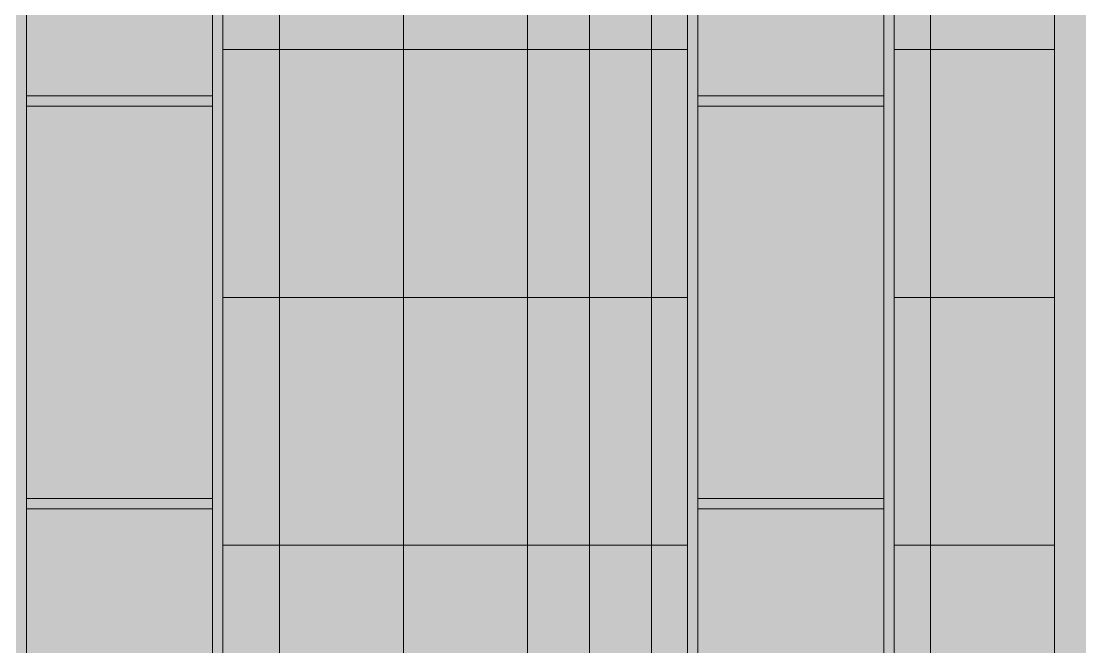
# Model space of a CAD drawing. Header units: millimetres. Extents: x 1499747 to 4230374, y -28481 to 441852.
# Drawn here: x 4049442 to 4054565, y 374135 to 377166 of the extents above; entities that cross this region are included whole.
import ezdxf

# ---------------------------------------------------------------- set-up
doc = ezdxf.new("R2010")
doc.units = ezdxf.units.MM
doc.header["$MEASUREMENT"] = 0
doc.layers.add('Чертеж и Рисунок', color=7, linetype='Continuous')

msp = doc.modelspace()

# ---------------------------------------------------------------- hatches: boundary and pattern name
at = {"layer": 'Чертеж и Рисунок', "linetype": 'Continuous', "lineweight": 0, "true_color": 0xffffff}
for points in [[(4054941.97443, 393328.40133), (4054441.97367, 393328.40133), (4054441.97367, 373528.37108), (4054941.97443, 373528.37108)], [(4050691.96794, 374028.37184), (4050691.96794, 377328.37688), (4050416.96752, 377328.37688), (4050416.96752, 374028.37184)], [(4052191.97023, 374028.37184), (4052191.97023, 377328.37688), (4051291.96885, 377328.37688), (4051291.96885, 374028.37184)], [(4053841.97275, 374028.37184), (4053841.97275, 377328.37688), (4053666.97248, 377328.37688), (4053666.97248, 374028.37184)]]:
    msp.add_hatch(color=7, dxfattribs=at).paths.add_polyline_path(points)
at = {"layer": 'Чертеж и Рисунок', "linetype": 'Continuous', "lineweight": 0, "true_color": 0x2e2e2e}
for points in [[(4049416.96599, 376778.37604), (4049466.96606, 376778.37604), (4049466.96606, 377328.37688), (4049416.96599, 377328.37688)], [(4050416.96752, 377328.37688), (4050366.96744, 377328.37688), (4050366.96744, 376778.37604), (4050416.96752, 376778.37604)], [(4052666.97095, 376778.37604), (4052716.97103, 376778.37604), (4052716.97103, 377328.37688), (4052666.97095, 377328.37688)], [(4053666.97248, 377328.37688), (4053616.97241, 377328.37688), (4053616.97241, 376778.37604), (4053666.97248, 376778.37604)], [(4049416.96599, 374828.37307), (4049466.96606, 374828.37307), (4049466.96606, 376778.37604), (4049416.96599, 376778.37604)], [(4049466.96606, 376753.37601), (4049696.96642, 376753.37601), (4049696.96642, 376803.37608), (4049466.96606, 376803.37608)], [(4049696.96642, 376753.37601), (4050366.96744, 376753.37601), (4050366.96744, 376803.37608), (4049696.96642, 376803.37608)], [(4050416.96752, 376778.37604), (4050366.96744, 376778.37604), (4050366.96744, 374828.37307), (4050416.96752, 374828.37307)], [(4052666.97095, 374828.37307), (4052716.97103, 374828.37307), (4052716.97103, 376778.37604), (4052666.97095, 376778.37604)], [(4052716.97103, 376753.37601), (4052946.97138, 376753.37601), (4052946.97138, 376803.37608), (4052716.97103, 376803.37608)], [(4052946.97138, 376753.37601), (4053616.97241, 376753.37601), (4053616.97241, 376803.37608), (4052946.97138, 376803.37608)], [(4053666.97248, 376778.37604), (4053616.97241, 376778.37604), (4053616.97241, 374828.37307), (4053666.97248, 374828.37307)], [(4049416.96599, 374028.37184), (4049466.96606, 374028.37184), (4049466.96606, 374828.37307), (4049416.96599, 374828.37307)], [(4049696.96642, 374853.3731), (4049466.96606, 374853.3731), (4049466.96606, 374803.37303), (4049696.96642, 374803.37303)], [(4050366.96744, 374853.3731), (4049696.96642, 374853.3731), (4049696.96642, 374803.37303), (4050366.96744, 374803.37303)], [(4050416.96752, 374828.37307), (4050366.96744, 374828.37307), (4050366.96744, 374028.37184), (4050416.96752, 374028.37184)], [(4052666.97095, 374028.37184), (4052716.97103, 374028.37184), (4052716.97103, 374828.37307), (4052666.97095, 374828.37307)], [(4052716.97103, 374803.37303), (4052946.97138, 374803.37303), (4052946.97138, 374853.3731), (4052716.97103, 374853.3731)], [(4052946.97138, 374853.3731), (4052946.97138, 374803.37303), (4053616.97241, 374803.37303), (4053616.97241, 374853.3731)], [(4053666.97248, 374828.37307), (4053616.97241, 374828.37307), (4053616.97241, 374028.37184), (4053666.97248, 374028.37184)]]:
    msp.add_hatch(color=250, dxfattribs=at).paths.add_polyline_path(points)
at = {"layer": 'Чертеж и Рисунок', "linetype": 'Continuous', "lineweight": 0, "true_color": 0x84adf9}
for points in [[(4049466.96606, 376803.37608), (4050366.96744, 376803.37608), (4050366.96744, 377303.37685), (4049466.96606, 377303.37685)], [(4052716.97103, 376803.37608), (4053616.97241, 376803.37608), (4053616.97241, 377303.37685), (4052716.97103, 377303.37685)], [(4049466.96606, 374853.3731), (4050366.96744, 374853.3731), (4050366.96744, 376753.37601), (4049466.96606, 376753.37601)], [(4052716.97103, 376753.37601), (4052716.97103, 374853.3731), (4053616.97241, 374853.3731), (4053616.97241, 376753.37601)], [(4049466.96606, 374053.37188), (4050366.96744, 374053.37188), (4050366.96744, 374803.37303), (4049466.96606, 374803.37303)], [(4052716.97103, 374803.37303), (4052716.97103, 374053.37188), (4053616.97241, 374053.37188), (4053616.97241, 374803.37303)]]:
    msp.add_hatch(color=161, dxfattribs=at).paths.add_polyline_path(points)
at = {"layer": 'Чертеж и Рисунок', "linetype": 'Continuous', "lineweight": 0, "true_color": 0x868d8e}
for points in [[(4050691.96794, 374028.37184), (4051291.96885, 374028.37184), (4051291.96885, 377328.37688), (4050691.96794, 377328.37688)], [(4052666.97095, 374028.37184), (4052666.97095, 377328.37688), (4052191.97023, 377328.37688), (4052191.97023, 374028.37184)], [(4054441.97367, 374028.37184), (4054441.97367, 377328.37688), (4053841.97275, 377328.37688), (4053841.97275, 374028.37184)]]:
    msp.add_hatch(color=252, dxfattribs=at).paths.add_polyline_path(points)

# ---------------------------------------------------------------- linework, layer by layer
at = {"layer": 'Чертеж и Рисунок', "color": 253, "linetype": 'Continuous', "lineweight": 5, "true_color": 0xaaaaaa}
for points in [[(4052491.77069, 409296.12572), (4052491.77069, 369078.36428)], [(4051891.76977, 409150.7155), (4051891.76977, 369080.86428)], [(4051291.76885, 409005.30528), (4051291.76885, 369078.36428)], [(4050691.76794, 408859.89506), (4050691.76794, 369078.36428)], [(4052666.97095, 407478.46295), (4052666.97095, 369078.36428)], [(4053666.97248, 407478.46295), (4053666.97248, 369078.36428)], [(4053841.97275, 404178.45791), (4053841.97275, 369078.36428)], [(4050416.96752, 377027.97643), (4052666.97095, 377027.97643)], [(4053666.97248, 377027.97643), (4054441.97367, 377027.97643)], [(4050416.96752, 375827.97459), (4052666.97095, 375827.97459)], [(4053666.97248, 375827.97459), (4054441.97367, 375827.97459)], [(4050416.96752, 374627.97276), (4052666.97095, 374627.97276)], [(4053666.97248, 374627.97276), (4054441.97367, 374627.97276)]]:
    msp.add_lwpolyline(points, dxfattribs=at)
at = {"layer": 'Чертеж и Рисунок', "color": 7, "linetype": 'Continuous', "lineweight": 5}
for points in [[(4054441.97367, 373528.37108), (4054441.97367, 393328.40133)], [(4049466.96606, 376803.37608), (4049466.96606, 377303.37685)], [(4050366.96744, 377303.37685), (4050366.96744, 376803.37608)], [(4050416.96752, 377328.37688), (4050416.96752, 374028.37184)], [(4050691.96794, 374028.37184), (4050691.96794, 377328.37688)], [(4051291.96885, 377328.37688), (4051291.96885, 374028.37184)], [(4052191.97023, 374028.37184), (4052191.97023, 377328.37688)], [(4052716.97103, 376803.37608), (4052716.97103, 377303.37685)], [(4053616.97241, 377303.37685), (4053616.97241, 376803.37608)], [(4049466.96606, 376778.37604), (4049466.96606, 376803.37608)], [(4049696.96642, 376803.37608), (4049466.96606, 376803.37608)], [(4049466.96606, 376753.37601), (4049466.96606, 376778.37604)], [(4050366.96744, 376803.37608), (4049696.96642, 376803.37608)], [(4050366.96744, 376803.37608), (4050366.96744, 376778.37604)], [(4050366.96744, 376778.37604), (4050366.96744, 376753.37601)], [(4052716.97103, 376778.37604), (4052716.97103, 376803.37608)], [(4052946.97138, 376803.37608), (4052716.97103, 376803.37608)], [(4052716.97103, 376753.37601), (4052716.97103, 376778.37604)], [(4053616.97241, 376803.37608), (4052946.97138, 376803.37608)], [(4053616.97241, 376803.37608), (4053616.97241, 376778.37604)], [(4053616.97241, 376778.37604), (4053616.97241, 376753.37601)], [(4049696.96642, 376753.37601), (4049466.96606, 376753.37601)], [(4049466.96606, 374853.3731), (4049466.96606, 376753.37601)], [(4050366.96744, 376753.37601), (4049696.96642, 376753.37601)], [(4050366.96744, 376753.37601), (4050366.96744, 374853.3731)], [(4052946.97138, 376753.37601), (4052716.97103, 376753.37601)], [(4052716.97103, 374853.3731), (4052716.97103, 376753.37601)], [(4053616.97241, 376753.37601), (4052946.97138, 376753.37601)], [(4053616.97241, 376753.37601), (4053616.97241, 374853.3731)], [(4049466.96606, 374828.37307), (4049466.96606, 374853.3731)], [(4049466.96606, 374853.3731), (4049696.96642, 374853.3731)], [(4049466.96606, 374803.37303), (4049466.96606, 374828.37307)], [(4049696.96642, 374853.3731), (4050366.96744, 374853.3731)], [(4050366.96744, 374853.3731), (4050366.96744, 374828.37307)], [(4050366.96744, 374828.37307), (4050366.96744, 374803.37303)], [(4052716.97103, 374828.37307), (4052716.97103, 374853.3731)], [(4052716.97103, 374853.3731), (4052946.97138, 374853.3731)], [(4052716.97103, 374803.37303), (4052716.97103, 374828.37307)], [(4052946.97138, 374853.3731), (4053616.97241, 374853.3731)], [(4053616.97241, 374853.3731), (4053616.97241, 374828.37307)], [(4053616.97241, 374828.37307), (4053616.97241, 374803.37303)], [(4049466.96606, 374053.37188), (4049466.96606, 374803.37303)], [(4049466.96606, 374803.37303), (4049696.96642, 374803.37303)], [(4049696.96642, 374803.37303), (4050366.96744, 374803.37303)], [(4050366.96744, 374803.37303), (4050366.96744, 374053.37188)], [(4052716.97103, 374053.37188), (4052716.97103, 374803.37303)], [(4052716.97103, 374803.37303), (4052946.97138, 374803.37303)], [(4052946.97138, 374803.37303), (4053616.97241, 374803.37303)], [(4053616.97241, 374803.37303), (4053616.97241, 374053.37188)]]:
    msp.add_lwpolyline(points, dxfattribs=at)

doc.saveas('drawing.dxf')
